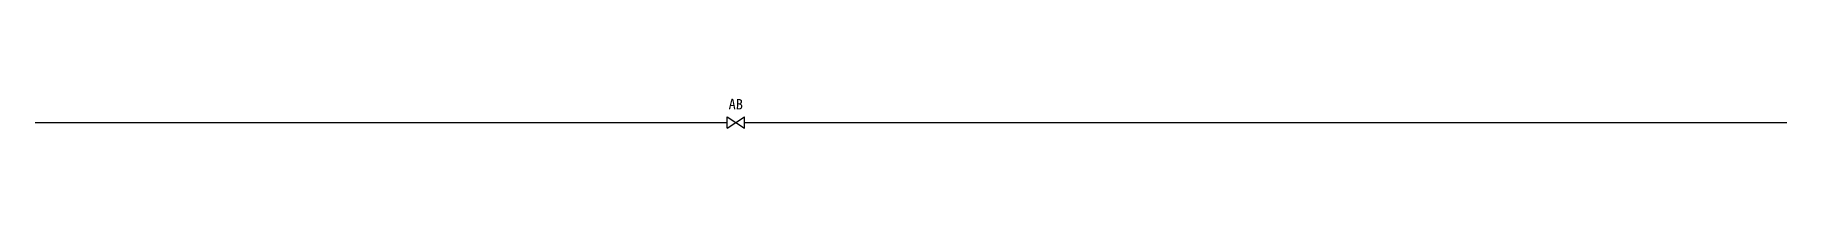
# Model space of a CAD drawing. Units: millimetres at full size, sheet at 1:100. Extents: x -15551 to 15061, y -3590 to -3074.
import ezdxf
from ezdxf.enums import TextEntityAlignment as Align

# ---------------------------------------------------------------- set-up
doc = ezdxf.new("R2010")
doc.units = ezdxf.units.MM
doc.header["$LTSCALE"] = 100
doc.layers.add('0-0', color=7, linetype='Continuous')
doc.styles.add('ＭＳ ゴシック', font='')
doc.styles.get('ＭＳ ゴシック').set_extended_font_data('MS Gothic')

msp = doc.modelspace()

# ---------------------------------------------------------------- linework, layer by layer
at = {"layer": '0-0'}
for p, q in [((-15551, -3489.8), (-3456.1, -3489.8)), ((-3456.1, -3389.8), (-3156.1, -3589.8)), ((-3456.1, -3589.8), (-3156.1, -3389.8)), ((-3456.1, -3589.8), (-3456.1, -3389.8)), ((-3156.1, -3589.8), (-3156.1, -3389.8)), ((-3156.1, -3489.8), (15061.2, -3489.8))]:
    msp.add_line(p, q, dxfattribs=at)

# ---------------------------------------------------------------- texts
at = {"layer": '0-0', "color": 4, "style": 'ＭＳ ゴシック'}
msp.add_text('AB', height=183.3, rotation=358.282, dxfattribs=at).set_placement((-3434.8, -3311), align=Align.BOTTOM_LEFT)

doc.saveas('drawing.dxf')
